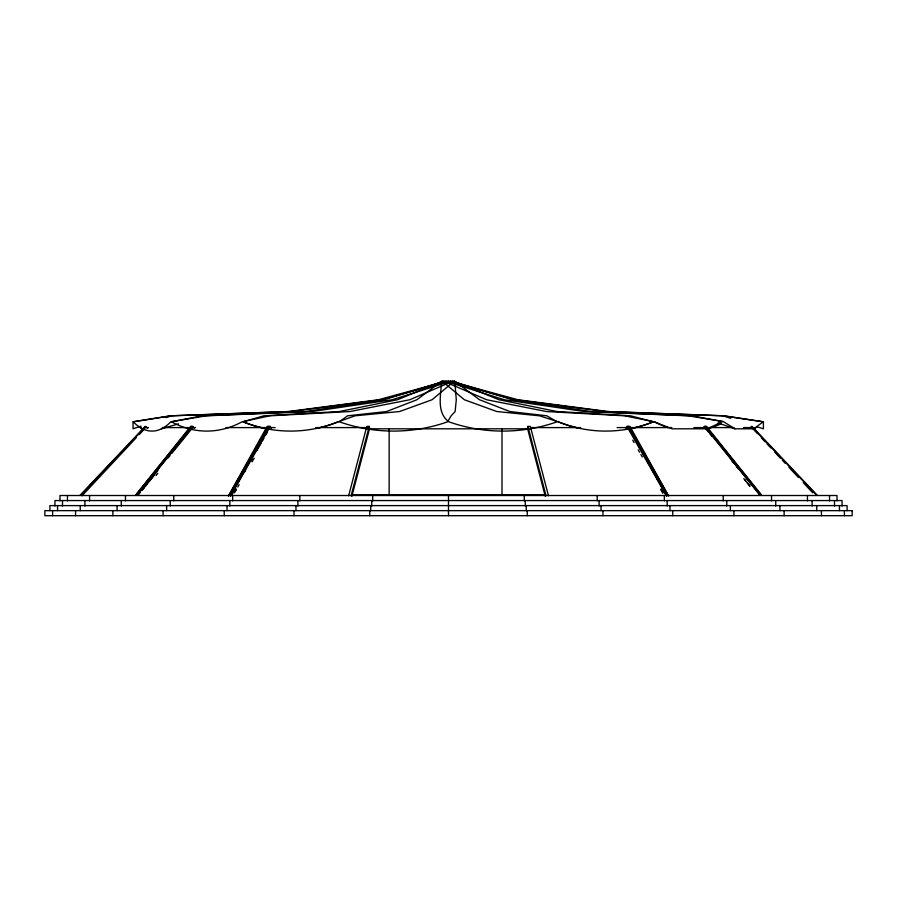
<?xml version="1.0" encoding="UTF-8"?>
<svg xmlns="http://www.w3.org/2000/svg" width="897" height="897" viewBox="0 0 897 897"><rect width="100%" height="100%" fill="white"/><g stroke="black" fill="none" stroke-linecap="round" stroke-linejoin="round"><path stroke-width="1.35" d="M441.593 381.303C441.066 394.669 436.11 412.272 448.78 421.792A167.425 164.88 -90 0 0 557.104 421.792L546.867 415.816L509.844 411.532L479.536 399.748L454.768 381.303L441.593 381.303L416.892 399.748L386.585 411.532L347.565 415.816L339.324 421.792A167.425 164.88 -90 0 0 447.648 421.792L451.124 415.816L455.138 411.532L456.281 399.748L454.835 381.303M548.471 495.772L530.34 426.411L527.907 426.434L527.447 428.194L545.241 496.22M348.653 495.772L366.783 426.411L369.228 426.434L369.676 428.194L351.893 496.22M351.086 495.783L369.228 426.434M231.65 495.189L234.969 489.044M228.387 496.007L267.115 426.434L269.19 426.411L230.462 495.996M234.218 492.879L236.259 489.213M228.544 496.03L268.181 426.411L270.244 426.434L271.264 428.194M230.619 496.052L270.244 426.434M235.059 491.814L236.416 489.414M237.783 487.015L239.151 484.615M252.135 461.809L254.187 458.21M244.343 472.293L245.733 469.882M250.599 461.417L251.979 459.006M256.845 450.541L261.016 443.297M262.406 440.876L263.796 438.465M265.882 434.843L267.261 432.421M625.893 428.194L626.925 426.434L628.988 426.411L668.613 496.03L630.008 426.434L627.945 426.411L666.673 495.996M142.399 490.098L144.125 487.912M145.841 485.714L147.556 483.517M149.283 481.33L157.883 470.364M137.073 495.155L192.036 426.411L190.59 426.434L135.626 495.178L191.341 426.411L192.788 426.434L194.257 428.194M137.174 495.234L192.788 426.434M138.553 494.55L140.302 492.397M142.051 490.233L154.273 475.107M168.244 457.829L169.993 455.676M171.742 453.512L192.698 427.589M156.022 475.5L157.76 473.347M702.968 428.194L704.437 426.434L705.883 426.411L761.497 495.211M82.008 495.817L136.209 437.77M139.057 434.72L144.765 428.609M79.923 495.413L145.179 426.434L147.579 428.183M80.584 495.391L145.83 426.411M80.663 495.391L86.426 489.302M90.261 485.243L95.06 480.175M96.977 478.146L102.74 472.057M104.657 470.028L109.456 464.96M112.327 461.921L122.889 450.754M126.724 446.706L136.322 436.559M141.121 431.491L143.038 429.461M749.645 428.183L752.045 426.434L817.38 495.413M454.095 381.303L432.062 399.748L399.602 411.532L354.909 415.816L338.259 421.792A167.425 144.989 90 0 1 318.469 427.97M718.071 422.98L734.979 428.811L753.794 428.811L763.201 421.792L724.238 415.816L608.121 411.532L517.95 399.748L450.339 381.303M452.649 381.303L409.794 399.748L349.931 411.532L269.84 415.816L242.123 421.792A167.425 107.618 -90 0 1 171.417 421.792L202.24 415.816L305.182 411.532L384.084 399.748L444.049 381.303M442.501 381.303L397.427 399.748L339.313 411.532L263.841 415.816L242.997 421.792A167.425 144.989 -90 0 0 338.247 421.792M140.997 426.12L133.036 428.811L133.036 421.792L171.54 415.816L290.706 411.532L381.281 399.748L448.388 381.303M166.225 417.61L171.54 415.816M450.664 381.303L392.157 399.748L312.111 411.532L206.153 415.816L170.856 421.792A167.425 57.262 90 0 1 133.227 421.792L170.183 415.816L288.307 411.532L378.478 399.748L446.089 381.303M161.449 428.811L178.537 423.844M145.718 427.589L148.476 427.589M162.301 427.589L188.549 427.589M191.442 427.589L195.58 427.589M225.909 427.589L265.904 427.589M268.181 427.589L275.177 427.589M315.755 427.589L368.936 427.589M530.318 427.589L580.695 427.589M617.069 427.589L628.27 427.589M630.445 427.589L671.819 427.589M693.886 427.589L704.919 427.589L708.35 431.906M707.621 427.589L733.881 427.589M743.557 427.589L751.843 427.589L757.55 433.7M369.654 428.811L528.355 428.811M351.546 494.864L545.006 494.864M756.855 426.714L763.392 428.811L763.392 421.792L722.881 415.816L605.722 411.532L515.147 399.748L448.04 381.303M452.38 381.303L512.344 399.748L591.246 411.532L692.181 415.816L722.567 421.545L707.329 428.811L671.976 428.811L654.305 421.792L624.592 415.816L546.497 411.532L486.634 399.748L443.78 381.303M633.641 427.97A167.425 144.989 -90 0 0 653.431 421.792L630.58 415.816L557.115 411.532L499.001 399.748L453.927 381.303M445.764 381.303L504.271 399.748L584.317 411.532L688.268 415.816L723.24 421.545L734.979 428.811M722.881 415.816L730.719 418.327M577.96 427.97A167.425 144.989 -90 0 1 558.169 421.792L539.512 415.816L496.826 411.532L464.366 399.748L442.333 381.303M751.394 426.411L816.73 495.391M761.351 437.77L765.152 441.851M767.058 443.88L770.859 447.951M774.66 452.032L780.368 458.143M782.274 460.172L785.122 463.233M788.934 467.303L798.442 477.484M803.196 482.586L812.704 492.767M704.437 426.434L760.051 495.234L705.132 426.411L706.578 426.434L761.542 495.178M710.099 434.07L711.848 436.234M731.93 461.069L733.679 463.233M736.302 466.474L738.052 468.626M743.804 478.718L745.542 480.87M747.279 483.023L749.892 486.241M744.656 479.469L749.892 486.017M626.925 426.434L666.549 496.052M632.733 440.203L634.101 442.602M638.193 449.801L639.561 452.211M640.929 454.611L642.297 457.01M660.741 489.414L662.793 493.014M660.865 489.213L662.905 492.879M527.907 426.434L546.038 495.783M847.104 510.651L847.104 505.605L49.896 505.605L49.896 510.651M844.391 510.651L844.391 515.697M842.059 506.065L842.059 500.56L54.941 500.56L54.941 506.065M839.446 505.605L839.446 510.651M837.013 500.896L837.013 495.514L59.987 495.514L59.987 500.896M834.502 500.56L834.502 506.065M829.546 495.514L829.546 500.896M821.428 510.651L821.428 515.697M816.763 505.605L816.763 510.651M812.099 500.56L812.099 506.065M807.435 495.514L807.435 500.896M784.124 510.651L784.124 515.697M779.93 505.605L779.93 510.651M775.737 500.56L775.737 506.065M771.532 495.514L771.532 500.896M733.925 510.651L733.925 515.697M730.36 505.605L730.36 510.651M726.783 500.56L726.783 506.065M723.217 495.514L723.217 500.896M672.761 510.651L672.761 515.697M669.958 505.605L669.958 510.651M667.155 500.56L667.155 506.065M664.352 495.514L664.352 500.896M602.975 510.651L602.975 515.697M601.035 505.605L601.035 510.651M599.106 500.56L599.106 506.065M597.178 495.514L597.178 500.896M527.245 510.651L527.245 515.697M526.259 505.605L526.259 510.651M525.283 500.56L525.283 506.065M524.297 495.514L524.297 500.896M501.995 428.811L501.995 494.864M448.5 495.514L448.5 515.697M389.152 428.811L389.152 494.864M372.704 495.514L372.704 500.896M371.717 500.56L371.717 506.065M370.741 505.605L370.741 510.651M369.755 510.651L369.755 515.697M299.822 495.514L299.822 500.896M297.894 500.56L297.894 506.065M295.965 505.605L295.965 510.651M294.025 510.651L294.025 515.697M232.648 495.514L232.648 500.896M229.845 500.56L229.845 506.065M227.042 505.605L227.042 510.651M224.239 510.651L224.239 515.697M173.783 495.514L173.783 500.896M170.217 500.56L170.217 506.065M166.64 505.605L166.64 510.651M163.075 510.651L163.075 515.697M125.468 495.514L125.468 500.896M121.263 500.56L121.263 506.065M117.07 505.605L117.07 510.651M112.876 510.651L112.876 515.697M89.565 495.514L89.565 500.896M84.901 500.56L84.901 506.065M80.237 505.605L80.237 510.651M75.572 510.651L75.572 515.697M67.454 495.514L67.454 500.896M62.498 500.56L62.498 506.065M57.554 505.605L57.554 510.651M52.609 510.651L52.609 515.697M653.431 421.792A167.425 144.989 90 0 1 558.169 421.792M756.967 426.994A167.425 57.262 -90 0 1 753.794 428.811M668.142 427.701A167.425 107.618 90 0 1 654.305 421.792M721.3 423.687A167.425 107.618 90 0 1 709.897 428.093M262.787 427.97A167.425 144.989 90 0 1 244.287 422.296M142.634 428.811A167.425 57.262 -90 0 1 139.461 426.994M852.15 510.651L44.85 510.651L44.85 515.697L852.15 515.697L852.15 510.651"/></g></svg>
